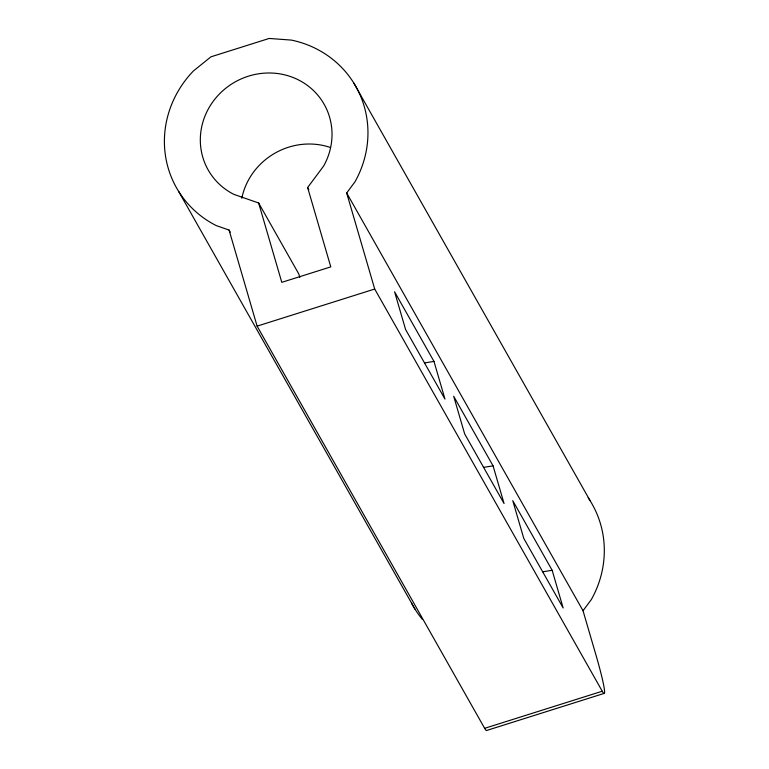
<?xml version="1.0" encoding="UTF-8"?>
<svg xmlns="http://www.w3.org/2000/svg" width="769" height="769" viewBox="0 0 769 769"><rect width="100%" height="100%" fill="white"/><g stroke="black" fill="none" stroke-linecap="round" stroke-linejoin="round"><path stroke-width="1.15" d="M258.634 202.978L281.79 282.338L330.785 266.881L307.629 187.521L323.586 166.114A66.634 63.337 -29.5 0 0 298.43 79.899A66.634 63.337 -29.5 0 0 208.764 108.179A66.634 63.337 -29.5 0 0 233.92 194.394L258.634 202.978L298.814 273.995L299.814 277.446M229.075 230.056L257.106 326.133L484.653 728.32L602.252 691.225L374.714 289.038L346.675 192.971L354.913 181.917A102.998 97.903 -29.5 0 0 291.364 40.094L269.188 38.45L210.927 56.829L193.365 71.008A102.998 97.903 -29.5 0 0 216.32 225.625L229.075 230.056L230.258 232.142M602.252 691.225A57.579 3.903 72.5 0 0 595.696 654.121L583.027 610.721L591.265 599.666A102.998 97.903 -29.5 0 0 588.179 497.745M257.106 326.133L374.714 289.038M604.011 693.455L486.412 730.55A57.579 3.903 72.5 0 1 484.653 728.31M424.565 362.92L433.976 361.411L444.972 399.101L405.58 329.478L394.584 291.787L433.976 361.411M483.653 467.36L493.064 465.851L504.06 503.532L464.668 433.908L453.672 396.227L493.064 465.851M542.741 571.8L552.152 570.29L563.148 607.971L523.756 538.348L512.76 500.657L552.152 570.29M353.721 82.908L590.073 500.657M346.675 192.971L583.027 610.721M307.629 187.521L308.811 189.616M178.629 191.385L414.981 609.135M422.508 619.506A102.998 97.903 -29.5 0 1 411.511 603.098M241.793 198.287A66.634 63.337 -29.5 0 1 330.305 147.446"/></g></svg>
